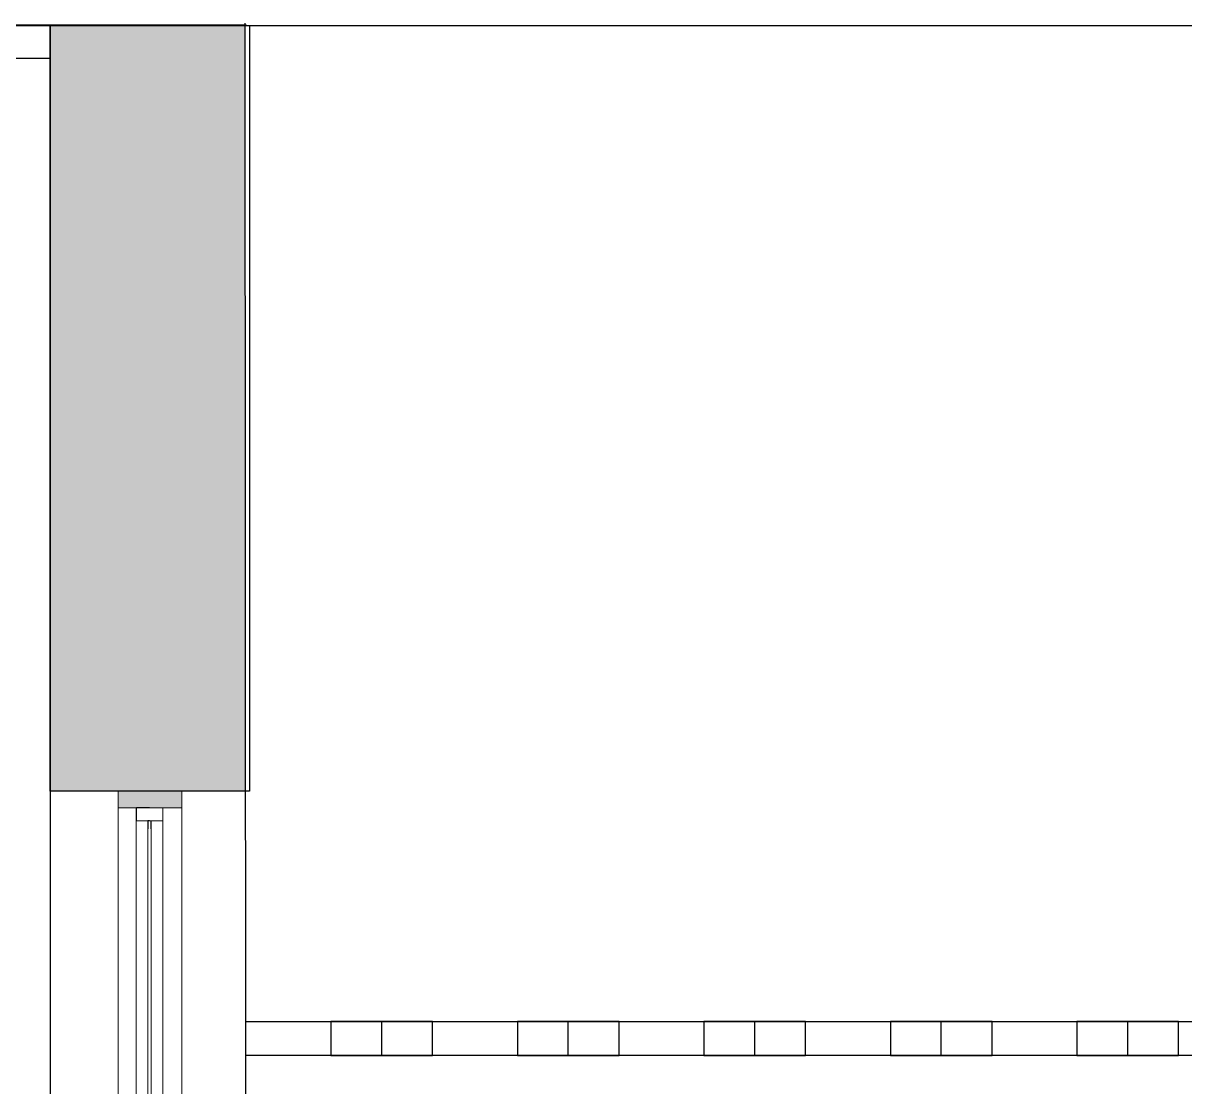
# Model space of a CAD drawing. Header units: inches. Extents: x 15 to 22798, y 21 to 21519.
# Drawn here: x 15682.1 to 15857, y 13152.9 to 13313 of the extents above; entities that cross this region are included whole.
import ezdxf

# ---------------------------------------------------------------- set-up
doc = ezdxf.new("R2010")
doc.units = ezdxf.units.IN
doc.header["$MEASUREMENT"] = 0
doc.layers.add('INFISSI', color=4, linetype='Continuous')
doc.layers.add('PORTE_finestre_doors_windows', color=4, linetype='Continuous', lineweight=15)

msp = doc.modelspace()

# ---------------------------------------------------------------- hatches: boundary and pattern name
h = msp.add_hatch(color=256)
h.dxf.hatch_style = 1
h.paths.add_polyline_path([(15715.58, 13312.69), (15686.22, 13312.69), (15686.22, 13197.4), (15706.02, 13197.4), (15706.02, 13197.4), (15696.42, 13197.4), (15696.42, 13194.9), (15699.18, 13194.9), (15699.18, 13194.9), (15701.18, 13194.9), (15706.02, 13194.9), (15706.02, 13197.4), (15696.42, 13197.4), (15696.42, 13197.4), (15706.02, 13197.4), (15715.63, 13197.4)])

# ---------------------------------------------------------------- linework, layer by layer
for p, q in [((15715.78, 12899.5), (15715.58, 13313.01)), ((15715.78, 12899.5), (15715.58, 13313.01)), ((15055.71, 13312.69), (15715.71, 13312.8)), ((15055.71, 13312.69), (15715.71, 13312.69)), ((15055.71, 13312.69), (15715.71, 13312.69)), ((15686.22, 13312.69), (15686.22, 13307.69)), ((15715.71, 13312.69), (17033.86, 13312.69)), ((15686.22, 13307.69), (15486.22, 13307.69)), ((15736.13, 13157.59), (15736.13, 13162.69)), ((15764.21, 13157.59), (15764.21, 13162.69)), ((15792.29, 13157.59), (15792.29, 13162.69)), ((15820.37, 13157.59), (15820.37, 13162.69)), ((15848.45, 13157.59), (15848.45, 13162.69)), ((15856.11, 13157.59), (15715.71, 13157.59)), ((15996.5, 13157.59), (15856.11, 13157.59))]:
    msp.add_line(p, q)
for points in [[(15686.22, 13312.69), (15686.22, 12837.91)], [(15715.71, 13162.69), (16001.61, 13162.69)]]:
    msp.add_lwpolyline(points)
for points in [[(15686.22, 13312.69), (15716.22, 13312.69), (15716.22, 13197.4), (15686.22, 13197.4)], [(15728.47, 13157.59), (15743.79, 13157.59), (15743.79, 13162.69), (15728.47, 13162.69)], [(15756.55, 13157.59), (15771.87, 13157.59), (15771.87, 13162.69), (15756.55, 13162.69)], [(15784.63, 13157.59), (15799.95, 13157.59), (15799.95, 13162.69), (15784.63, 13162.69)], [(15812.71, 13157.59), (15828.03, 13157.59), (15828.03, 13162.69), (15812.71, 13162.69)], [(15840.79, 13157.59), (15856.11, 13157.59), (15856.11, 13162.69), (15840.79, 13162.69)]]:
    msp.add_lwpolyline(points, close=True)
at = {"layer": 'INFISSI', "color": 4, "lineweight": 0}
for p, q in [((15696.42, 13032.95), (15696.42, 13197.4)), ((15706.02, 13032.95), (15706.02, 13197.4)), ((15699.18, 13037.45), (15699.17, 13194.9)), ((15699.18, 13194.9), (15699.18, 13192.9)), ((15703.18, 13192.9), (15703.18, 13194.9)), ((15703.18, 13194.9), (15703.18, 13037.45)), ((15699.18, 13192.9), (15703.18, 13192.9)), ((15699.18, 13192.9), (15703.18, 13192.9)), ((15700.93, 13037.45), (15700.93, 13191.71)), ((15701.43, 13191.71), (15701.43, 13037.45))]:
    msp.add_line(p, q, dxfattribs=at)
at = {"layer": 'INFISSI'}
for p, q in [((15701.18, 13194.9), (15699.18, 13194.9)), ((15701.18, 13192.9), (15700.93, 13192.9)), ((15700.93, 13192.9), (15700.93, 13191.71)), ((15701.43, 13191.71), (15701.43, 13192.9))]:
    msp.add_line(p, q, dxfattribs=at)
at = {"layer": 'INFISSI', "color": 4, "lineweight": 0}
msp.add_lwpolyline([(15696.42, 13194.9), (15696.42, 13197.4), (15706.02, 13197.4), (15706.02, 13194.9)], close=True, dxfattribs=at)
at = {"layer": 'PORTE_finestre_doors_windows', "color": 4}
msp.add_line((15716.22, 13197.4), (15686.22, 13197.4), dxfattribs=at)
msp.add_line((15716.22, 13197.4), (15686.22, 13197.4), dxfattribs=at)

doc.saveas('drawing.dxf')
